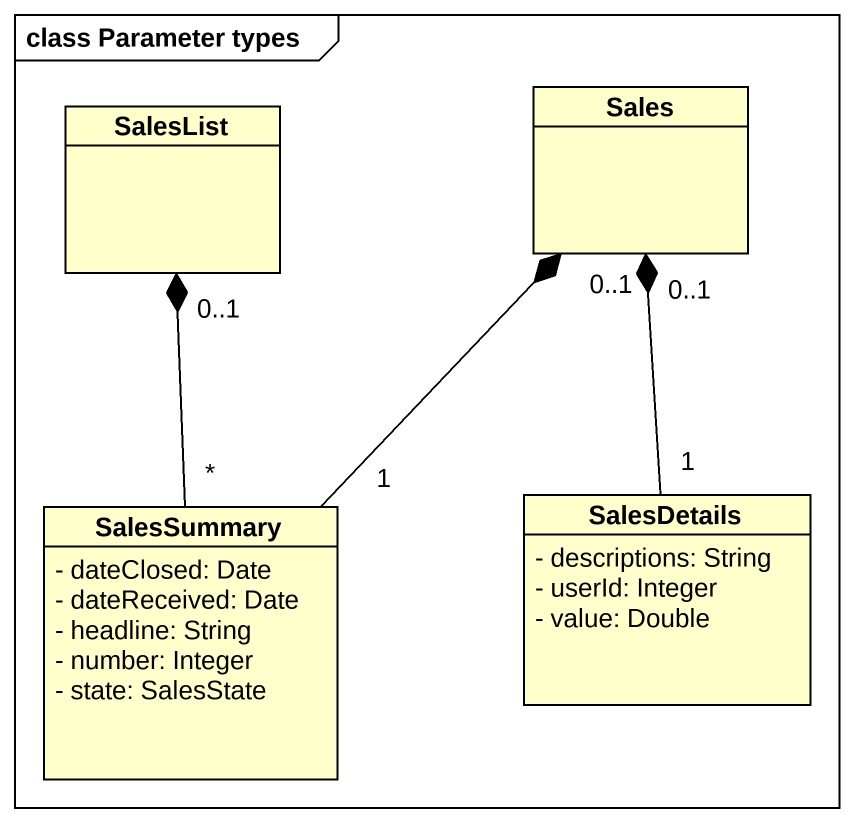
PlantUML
@startuml
mainframe class Parameter types
hide circle
hide empty members
skinparam classAttributeIconSize 0
class Sales
class SalesList
class SalesSummary {
  - dateClosed: Date
  - dateReceived: Date
  - headline: String
  - number: Integer
  - state: SalesState
}
class SalesDetails {
  - descriptions: String
  - userId: Integer
  - value: Double
}
SalesSummary "1" -up-* "0..1" Sales
SalesSummary "*" -up-* "0..1" SalesList
SalesDetails "1" -up-* "0..1" Sales
@enduml
